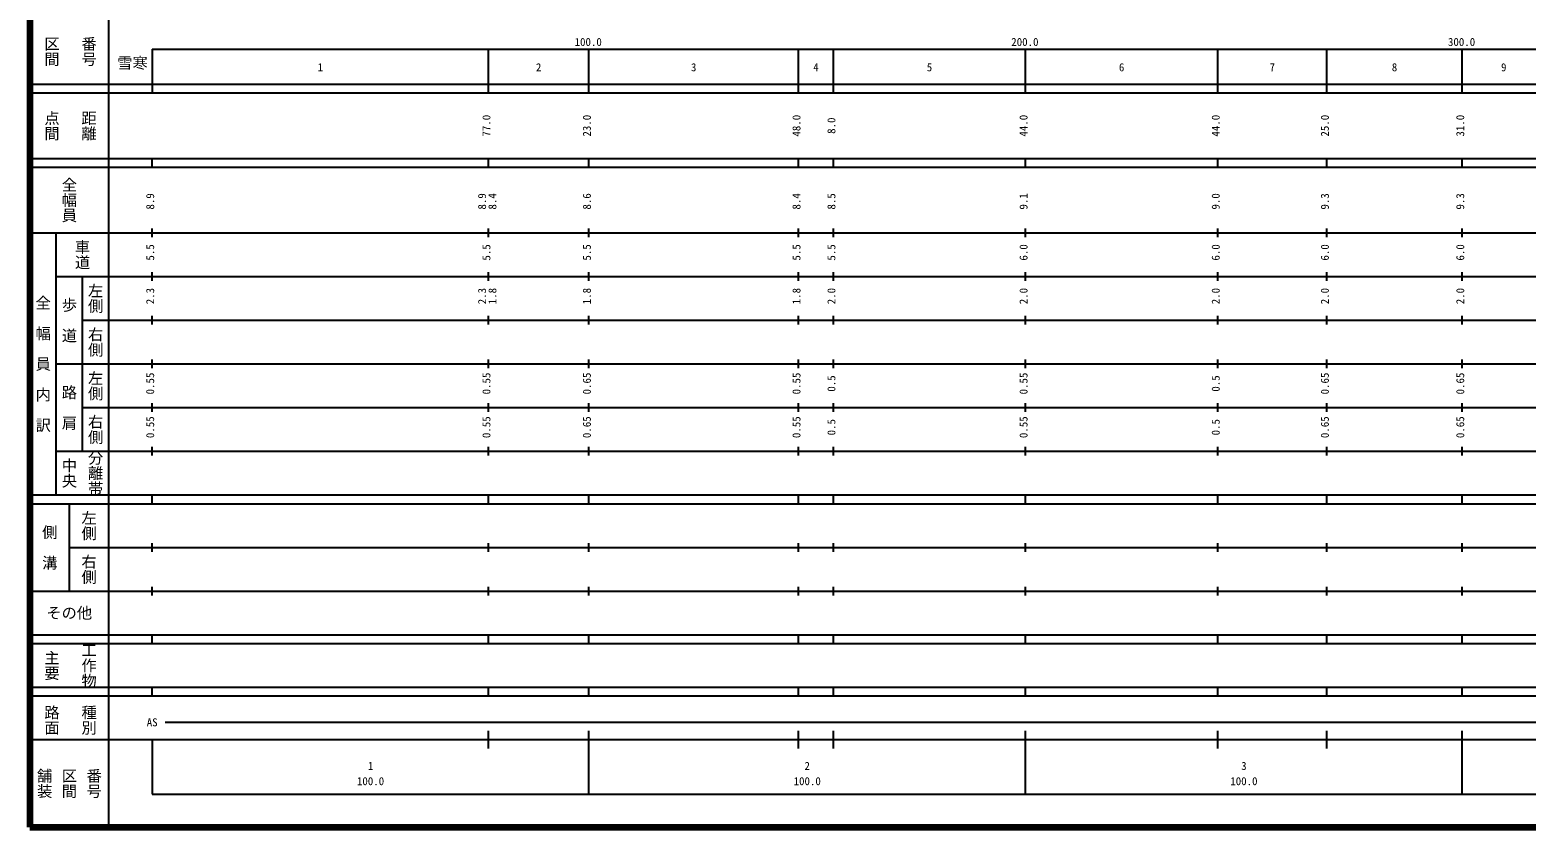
# Model space of a CAD drawing. Units: millimetres on the paper, enlarged 1000 times. Extents: x 40000 to 680000, y 20000 to 380000.
# Drawn here: x 40000 to 382616, y 20000 to 202409 of the extents above; entities that cross this region are included whole.
import ezdxf
from ezdxf.enums import TextEntityAlignment as Align

# ---------------------------------------------------------------- set-up
doc = ezdxf.new("R2010")
doc.units = ezdxf.units.MM
doc.header["$LTSCALE"] = 1000
for name, color, linetype, lineweight in [('M-TTL', 7, 'Continuous', 13), ('M-TTL-BAND', 7, 'Continuous', 25), ('M-TTL-TXT', 7, 'Continuous', 13)]:
    doc.layers.add(name, color=color, linetype=linetype, lineweight=lineweight)
doc.styles.add('@ＭＳ ゴシック', font='')
doc.styles.add('ＭＳ ゴシック', font='')
doc.styles.get('@ＭＳ ゴシック').set_extended_font_data('@MS Gothic')
doc.styles.get('ＭＳ ゴシック').set_extended_font_data('MS Gothic')

msp = doc.modelspace()

# ---------------------------------------------------------------- linework, layer by layer
at = {"layer": 'M-TTL', "color": 2, "lineweight": 140}
for p, q in [((40000, 380000), (40000, 20000)), ((40000, 20000), (680000, 20000))]:
    msp.add_line(p, q, dxfattribs=at)
at = {"layer": 'M-TTL-BAND'}
for p, q in [((58000, 370000), (58000, 20000)), ((68000, 198000), (579000, 198000)), ((68000, 198000), (68000, 188000)), ((145000, 188000), (145000, 198000)), ((168000, 188000), (168000, 198000)), ((216000, 188000), (216000, 198000)), ((224000, 188000), (224000, 198000)), ((268000, 188000), (268000, 198000)), ((312000, 188000), (312000, 198000)), ((337000, 188000), (337000, 198000)), ((368000, 188000), (368000, 198000)), ((40000, 190000), (579000, 190000)), ((40000, 188000), (579000, 188000)), ((40000, 173000), (579000, 173000)), ((68000, 171000), (68000, 173000)), ((145000, 171000), (145000, 173000)), ((168000, 171000), (168000, 173000)), ((216000, 171000), (216000, 173000)), ((224000, 171000), (224000, 173000)), ((268000, 171000), (268000, 173000)), ((312000, 171000), (312000, 173000)), ((337000, 171000), (337000, 173000)), ((368000, 171000), (368000, 173000)), ((40000, 171000), (579000, 171000)), ((40000, 156000), (579000, 156000)), ((46000, 96000), (46000, 156000)), ((68000, 155000), (68000, 157000)), ((145000, 155000), (145000, 157000)), ((168000, 155000), (168000, 157000)), ((216000, 155000), (216000, 157000)), ((224000, 155000), (224000, 157000)), ((268000, 155000), (268000, 157000)), ((312000, 155000), (312000, 157000)), ((337000, 155000), (337000, 157000)), ((368000, 155000), (368000, 157000)), ((46000, 146000), (579000, 146000)), ((52000, 146000), (52000, 106000)), ((68000, 145000), (68000, 147000)), ((145000, 145000), (145000, 147000)), ((168000, 145000), (168000, 147000)), ((216000, 145000), (216000, 147000)), ((224000, 145000), (224000, 147000)), ((268000, 145000), (268000, 147000)), ((312000, 145000), (312000, 147000)), ((337000, 145000), (337000, 147000)), ((368000, 145000), (368000, 147000)), ((52000, 136000), (579000, 136000)), ((68000, 135000), (68000, 137000)), ((145000, 135000), (145000, 137000)), ((168000, 135000), (168000, 137000)), ((216000, 135000), (216000, 137000)), ((224000, 135000), (224000, 137000)), ((268000, 135000), (268000, 137000)), ((312000, 135000), (312000, 137000)), ((337000, 135000), (337000, 137000)), ((368000, 135000), (368000, 137000)), ((68000, 125000), (68000, 127000)), ((145000, 125000), (145000, 127000)), ((168000, 125000), (168000, 127000)), ((216000, 125000), (216000, 127000)), ((224000, 125000), (224000, 127000)), ((268000, 125000), (268000, 127000)), ((312000, 125000), (312000, 127000)), ((337000, 125000), (337000, 127000)), ((368000, 125000), (368000, 127000)), ((46000, 126000), (579000, 126000)), ((68000, 115000), (68000, 117000)), ((145000, 115000), (145000, 117000)), ((168000, 115000), (168000, 117000)), ((216000, 115000), (216000, 117000)), ((224000, 115000), (224000, 117000)), ((268000, 115000), (268000, 117000)), ((312000, 115000), (312000, 117000)), ((337000, 115000), (337000, 117000)), ((368000, 115000), (368000, 117000)), ((52000, 116000), (579000, 116000)), ((68000, 105000), (68000, 107000)), ((145000, 105000), (145000, 107000)), ((168000, 105000), (168000, 107000)), ((216000, 105000), (216000, 107000)), ((224000, 105000), (224000, 107000)), ((268000, 105000), (268000, 107000)), ((312000, 105000), (312000, 107000)), ((337000, 105000), (337000, 107000)), ((368000, 105000), (368000, 107000)), ((46000, 106000), (579000, 106000)), ((40000, 96000), (579000, 96000)), ((68000, 94000), (68000, 96000)), ((145000, 94000), (145000, 96000)), ((168000, 94000), (168000, 96000)), ((216000, 94000), (216000, 96000)), ((224000, 94000), (224000, 96000)), ((268000, 94000), (268000, 96000)), ((312000, 94000), (312000, 96000)), ((337000, 94000), (337000, 96000)), ((368000, 94000), (368000, 96000)), ((40000, 94000), (579000, 94000)), ((49000, 94000), (49000, 74000)), ((49000, 84000), (579000, 84000)), ((68000, 83000), (68000, 85000)), ((145000, 83000), (145000, 85000)), ((168000, 83000), (168000, 85000)), ((216000, 83000), (216000, 85000)), ((224000, 83000), (224000, 85000)), ((268000, 83000), (268000, 85000)), ((312000, 83000), (312000, 85000)), ((337000, 83000), (337000, 85000)), ((368000, 83000), (368000, 85000)), ((40000, 74000), (579000, 74000)), ((68000, 73000), (68000, 75000)), ((145000, 73000), (145000, 75000)), ((168000, 73000), (168000, 75000)), ((216000, 73000), (216000, 75000)), ((224000, 73000), (224000, 75000)), ((268000, 73000), (268000, 75000)), ((312000, 73000), (312000, 75000)), ((337000, 73000), (337000, 75000)), ((368000, 73000), (368000, 75000)), ((40000, 64000), (579000, 64000)), ((40000, 62000), (579000, 62000)), ((68000, 62000), (68000, 64000)), ((145000, 62000), (145000, 64000)), ((168000, 62000), (168000, 64000)), ((216000, 62000), (216000, 64000)), ((224000, 62000), (224000, 64000)), ((268000, 62000), (268000, 64000)), ((312000, 62000), (312000, 64000)), ((337000, 62000), (337000, 64000)), ((368000, 62000), (368000, 64000)), ((40000, 52000), (579000, 52000)), ((68000, 50000), (68000, 52000)), ((145000, 50000), (145000, 52000)), ((168000, 50000), (168000, 52000)), ((216000, 50000), (216000, 52000)), ((224000, 50000), (224000, 52000)), ((268000, 50000), (268000, 52000)), ((312000, 50000), (312000, 52000)), ((337000, 50000), (337000, 52000)), ((368000, 50000), (368000, 52000)), ((40000, 50000), (579000, 50000)), ((71000, 44000), (565000, 44000)), ((145000, 38000), (145000, 42000)), ((168000, 27500), (168000, 42000)), ((216000, 38000), (216000, 42000)), ((224000, 38000), (224000, 42000)), ((268000, 27500), (268000, 42000)), ((312000, 38000), (312000, 42000)), ((337000, 38000), (337000, 42000)), ((368000, 27500), (368000, 42000)), ((40000, 40000), (579000, 40000)), ((68000, 40000), (68000, 27500)), ((68000, 27500), (579000, 27500))]:
    msp.add_line(p, q, dxfattribs=at)

# ---------------------------------------------------------------- texts
at = {"layer": 'M-TTL-BAND', "style": '@ＭＳ ゴシック'}
for s, p in [('区間', (45000, 197500)), ('番号', (53500, 197500)), ('点間', (45000, 180500)), ('距離', (53500, 180500)), ('全幅員', (49000, 163500)), ('車道', (52000, 151000)), ('左側', (55000, 141000)), ('全\u3000幅\u3000員\u3000内\u3000訳', (43000, 126000)), ('歩\u3000道', (49000, 136000)), ('右側', (55000, 131000)), ('左側', (55000, 121000)), ('路\u3000肩', (49000, 116000)), ('右側', (55000, 111000)), ('中央', (49000, 101000)), ('分離帯', (55000, 101000)), ('側\u3000溝', (44500, 84000)), ('左側', (53500, 89000)), ('右側', (53500, 79000)), ('工作物', (53500, 57000)), ('主要', (45000, 57000)), ('路面', (45000, 44500)), ('種別', (53500, 44500)), ('舗装', (43333, 30000)), ('区間', (49000, 30000)), ('番号', (54667, 30000))]:
    msp.add_text(s, height=2566, rotation=270, dxfattribs=at).set_placement(p, align=Align.MIDDLE_CENTER)
at = {"layer": 'M-TTL-BAND', "style": 'ＭＳ ゴシック'}
for s, p in [('100.0', (167844, 198195)), ('200.0', (267844, 198195)), ('300.0', (367844, 198195)), ('1', (106500, 192405)), ('2', (156500, 192405)), ('3', (192000, 192405)), ('4', (220000, 192405)), ('5', (246000, 192405)), ('6', (290000, 192405)), ('7', (324500, 192405)), ('8', (352500, 192405)), ('9', (377500, 192405)), ('AS', (68000, 42500)), ('1', (118000, 32523)), ('2', (218000, 32523)), ('3', (318000, 32523)), ('100.0', (118000, 29033)), ('100.0', (218000, 29033)), ('100.0', (318000, 29033))]:
    msp.add_text(s, height=1833, dxfattribs=at).set_placement(p, align=Align.BOTTOM_CENTER)
for s, p in [('77.0', (146000, 180500)), ('23.0', (169000, 180500)), ('48.0', (217000, 180500)), ('8.0', (225000, 180500)), ('44.0', (269000, 180500)), ('44.0', (313000, 180500)), ('25.0', (338000, 180500)), ('31.0', (369000, 180500)), ('8.9', (69000, 163174)), ('8.9', (145000, 163174)), ('8.4', (147370, 163174)), ('8.6', (169000, 163174)), ('8.4', (217000, 163174)), ('8.5', (225000, 163174)), ('9.1', (269000, 163174)), ('9.0', (313000, 163174)), ('9.3', (338000, 163174)), ('9.3', (369000, 163174)), ('5.5', (69000, 151500)), ('5.5', (146000, 151500)), ('5.5', (169000, 151500)), ('5.5', (217000, 151500)), ('5.5', (225000, 151500)), ('6.0', (269000, 151500)), ('6.0', (313000, 151500)), ('6.0', (338000, 151500)), ('6.0', (369000, 151500)), ('2.3', (69000, 141500)), ('2.3', (145000, 141500)), ('1.8', (147370, 141500)), ('1.8', (169000, 141500)), ('1.8', (217000, 141500)), ('2.0', (225000, 141500)), ('2.0', (269000, 141500)), ('2.0', (313000, 141500)), ('2.0', (338000, 141500)), ('2.0', (369000, 141500)), ('0.55', (69000, 121500)), ('0.55', (146000, 121500)), ('0.65', (169000, 121500)), ('0.55', (217000, 121500)), ('0.55', (269000, 121500)), ('0.65', (338000, 121500)), ('0.65', (369000, 121500)), ('0.5', (225000, 121500)), ('0.5', (313000, 121500)), ('0.55', (69000, 111500)), ('0.55', (146000, 111500)), ('0.65', (169000, 111500)), ('0.55', (217000, 111500)), ('0.5', (225000, 111500)), ('0.55', (269000, 111500)), ('0.5', (313000, 111500)), ('0.65', (338000, 111500)), ('0.65', (369000, 111500))]:
    msp.add_text(s, height=1833, rotation=90, dxfattribs=at).set_placement(p, align=Align.BOTTOM_CENTER)
msp.add_text('その他', height=2566, dxfattribs=at).set_placement((49000, 69000), align=Align.MIDDLE_CENTER)
at = {"layer": 'M-TTL-TXT', "style": 'ＭＳ ゴシック'}
msp.add_text('雪寒', height=2566, dxfattribs=at).set_placement((63488, 194857), align=Align.MIDDLE_CENTER)

doc.saveas('drawing.dxf')
